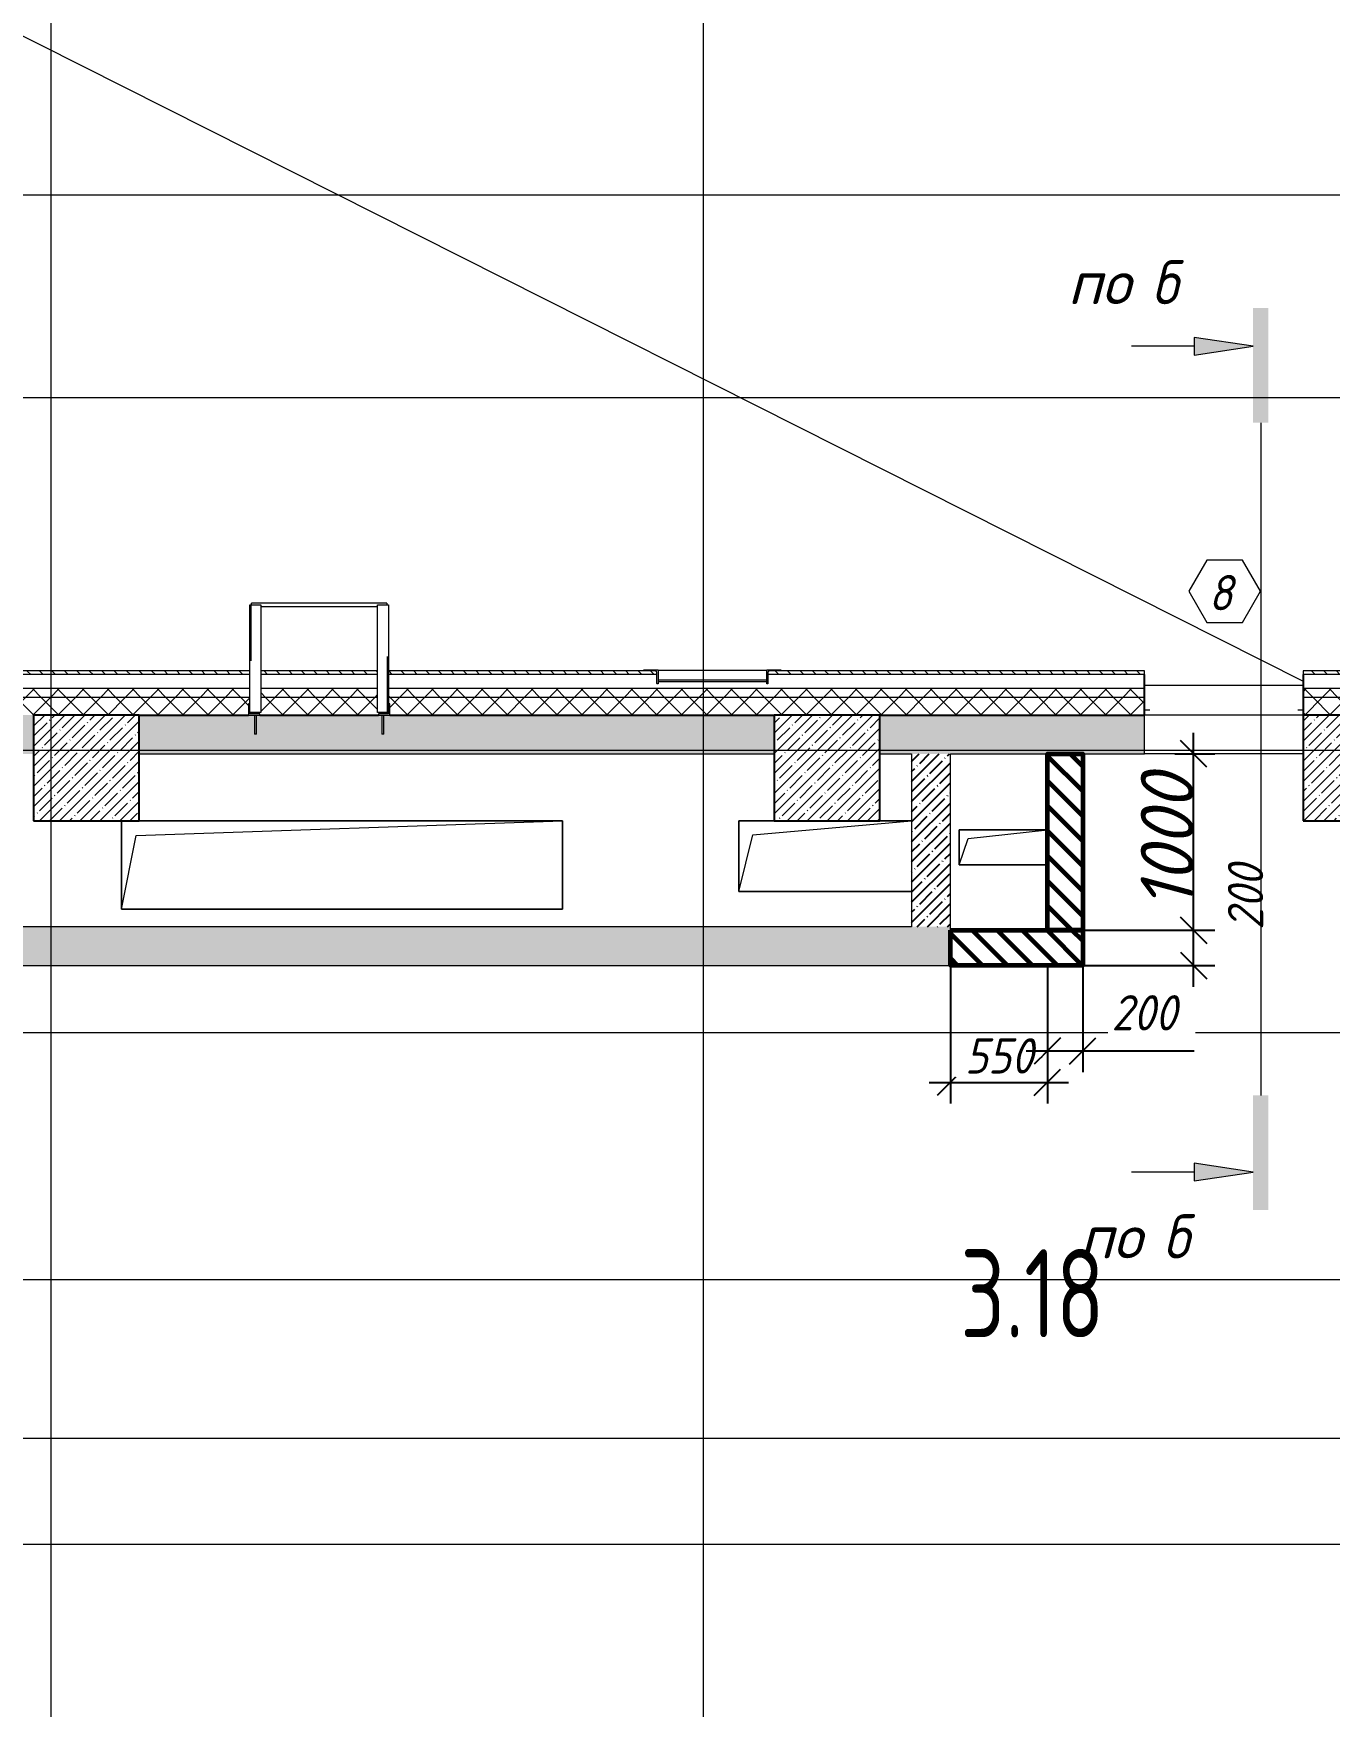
# Model space of a CAD drawing. Header units: millimetres. Extents: x 12986 to 523328, y -9759 to 30092.
# Drawn here: x 421241 to 428591, y 5710 to 15195 of the extents above; entities that cross this region are included whole.
import ezdxf

# ---------------------------------------------------------------- set-up
doc = ezdxf.new("R2010")
doc.units = ezdxf.units.MM
doc.linetypes.add('Штрих', pattern=[635, 317.5, -317.5])
for name, color, linetype, lineweight in [('5) Блок ячеистый', 160, 'Continuous', 60), ('A-ANNO-DIMS', 7, 'Continuous', 9), ('A-ANNO-NOTE', 7, 'Continuous', 9), ('A-ANNO-NOTE-1', 7, 'Continuous', 9), ('A-AREA-IDEN', 7, 'Continuous', 9), ('A-DETL', 7, 'Continuous', 9), ('A-DETL-GENF', 7, 'Continuous', 9), ('A-FLOR', 7, 'Continuous', 9), ('A-GENM', 7, 'Continuous', 9), ('A-GENM-HDLN', 7, 'Штрих', 5), ('A-GLAZ-IDEN', 7, 'Continuous', 9), ('A-ROOF', 7, 'Continuous', 9), ('A-WALL', 7, 'Continuous', 5), ('A-WALL-1', 7, 'Continuous', 25), ('A-WALL-FNSH-1', 7, 'Continuous', 9), ('A-WALL-FNSH-2', 7, 'Continuous', 5), ('I-WALL', 7, 'Continuous', 5), ('S-COLS', 7, 'Continuous', 9), ('S-COLS-1', 7, 'Continuous', 5), ('S-COLS-2', 7, 'Continuous', 25), ('Оси-1', 7, 'Continuous', 20)]:
    doc.layers.add(name, color=color, linetype=linetype, lineweight=lineweight)
for name, color, linetype, lineweight, true_color in [('A-DETL-GENF-2', 7, 'Continuous', 5, 0xce0000), ('A-WALL-11', 7, 'Continuous', 13, 0x800000), ('A-WALL-3', 7, 'Continuous', 5, 0x000000), ('A-WALL-PATT-2', 7, 'Continuous', 5, 0xce0000)]:
    doc.layers.add(name, color=color, linetype=linetype, lineweight=lineweight, true_color=true_color)
doc.styles.add('ISOCPEUR_I', font='isocpeui.ttf', dxfattribs={"height": 250})
doc.styles.add('ISOCPEUR_I_2', font='isocpeui.ttf', dxfattribs={"height": 300})
doc.styles.add('ISOCPEUR_I_3', font='isocpeui.ttf', dxfattribs={"width": 0.9, "height": 200})
doc.styles.add('СПДС', font='ГОСТ тип А.ttf', dxfattribs={"width": 0.9})
doc.dimstyles.new('ISO-2_0_0_9К_СРЕДНИЙ_1', dxfattribs={"dimscale": 304.8, "dimtxt": 199.196235, "dimasz": 0.492126, "dimexe": 0.393701, "dimexo": 0, "dimgap": 0, "dimtad": 1, "dimdec": 0, "dimzin": 0, "dimdsep": 46, "dimtxsty": 'ISOCPEUR_I_3', "dimblk1": 'OBLIQUE', "dimblk2": 'OBLIQUE', "dimsah": 1, "dimcen": 0.09, "dimdle": 0.393701, "dimazin": 0, "dimtfac": 1, "dimtdec": 4, "dimtix": 1, "dimtmove": 2, "dimatfit": 3, "dimfxl": 1, "dimtvp": 1, "dimtolj": 1, "dimtzin": 0, "dimarcsym": 2})
doc.dimstyles.new('ISO-2_0_0_9К_СРЕДНИЙ_2', dxfattribs={"dimscale": 304.8, "dimtxt": 199.196235, "dimasz": 0.492126, "dimexe": 0.393701, "dimexo": 0, "dimgap": 0, "dimtad": 1, "dimdec": 0, "dimzin": 0, "dimdsep": 46, "dimtxsty": 'ISOCPEUR_I_2', "dimblk1": 'OBLIQUE', "dimblk2": 'OBLIQUE', "dimsah": 1, "dimcen": 0.09, "dimdle": 0.393701, "dimazin": 0, "dimtfac": 1, "dimtdec": 4, "dimtix": 1, "dimtmove": 0, "dimatfit": 3, "dimfxl": 1, "dimtvp": 1, "dimtolj": 1, "dimtzin": 0, "dimarcsym": 2})
doc.dimstyles.new('ISO-2_0_0_9К_СРЕДНИЙ_ФОН', dxfattribs={"dimscale": 304.8, "dimtxt": 199.196235, "dimasz": 0.492126, "dimexe": 0.393701, "dimexo": 0, "dimgap": 0.164042, "dimtad": 1, "dimdec": 0, "dimdsep": 46, "dimtxsty": 'ISOCPEUR_I_3', "dimblk1": 'OBLIQUE', "dimblk2": 'OBLIQUE', "dimsah": 1, "dimcen": 0.09, "dimdle": 0.393701, "dimazin": 0, "dimtfac": 1, "dimtdec": 4, "dimtix": 1, "dimtmove": 1, "dimatfit": 3, "dimfxl": 1, "dimtvp": 1, "dimtfill": 1, "dimtolj": 1, "dimtzin": 0, "dimarcsym": 2})
doc.dimstyles.new('ISO-2_0_0_9К_СРЕДНИЙ_ФОН_1', dxfattribs={"dimscale": 304.8, "dimtxt": 199.196235, "dimasz": 0.492126, "dimexe": 0.393701, "dimexo": 0, "dimgap": 0.164042, "dimtad": 1, "dimdec": 0, "dimdsep": 46, "dimtxsty": 'ISOCPEUR_I_3', "dimblk1": 'OBLIQUE', "dimblk2": 'OBLIQUE', "dimsah": 1, "dimcen": 0.09, "dimdle": 0.393701, "dimazin": 0, "dimtfac": 1, "dimtdec": 4, "dimtix": 1, "dimtmove": 0, "dimatfit": 3, "dimfxl": 1, "dimtvp": 1, "dimtfill": 1, "dimtolj": 1, "dimtzin": 0, "dimarcsym": 2})
pattern_1 = [(45, (395430.81, -3869.25), (-70.71068, 70.71068), []), (135, (395430.81, -3869.25), (-70.71068, -70.71068), [])]
pattern_2 = [(45, (395430.81, -3869.25), (-57.02463, 57.02463), []), (45, (395487.83, -3869.25), (-57.02463, 57.02463), [100.806, -20.161, 3.353, -16.808])]
pattern_3 = [(135, (395430.81, -3869.25), (-70.71068, -70.71068), [])]

# ---------------------------------------------------------------- blocks, each defined once
blk = doc.blocks.new('ОМ_Арматурный стержень_Форма 1 - ОМ_Арматурный стержень_Форма 1-30770157-АР1_1_Кладочный план 3 этажа')
at = {"layer": 'A-GENM'}
for p, q in [((27814.2, 15834), (27046.2, 15834)), ((27046.2, 15825), (27046.2, 15834)), ((27099.2, 15816), (27761.2, 15816)), ((27814.2, 15834), (27814.2, 15825))]:
    blk.add_line(p, q, dxfattribs=at)
blk = doc.blocks.new('Уголок вложенный - Уголок вложенный-26108888-АР1_1_Кладочный план 3 этажа')
at = {"layer": 'A-GENM'}
for p, q in [((29272, 15457), (29352, 15457)), ((29272, 15453), (29272, 15457)), ((29336, 15450), (29275, 15450)), ((29345, 15380), (29345, 15441)), ((29352, 15377), (29348, 15377)), ((29352, 15457), (29352, 15377))]:
    blk.add_line(p, q, dxfattribs=at)
at = {"layer": 'A-GENM', "flags": 128}
for points in [[(29275, 15450), (29274.3, 15450.1), (29273.7, 15450.3), (29273.1, 15450.7), (29272.7, 15451.1), (29272.3, 15451.7), (29272.1, 15452.3), (29272, 15453)], [(29345, 15441), (29344.8, 15443), (29344.1, 15444.9), (29343, 15446.6), (29341.6, 15448), (29339.9, 15449.1), (29338, 15449.8), (29336, 15450)], [(29348, 15377), (29347.3, 15377.1), (29346.7, 15377.3), (29346.1, 15377.7), (29345.7, 15378.1), (29345.3, 15378.7), (29345.1, 15379.3), (29345, 15380)]]:
    blk.add_lwpolyline(points, dxfattribs=at)
blk = doc.blocks.new('Уголок вложенный - Уголок вложенный-V19-АР1_1_Кладочный план 3 этажа')
at = {"layer": 'A-GENM'}
for p, q in [((29968, 15457), (30048, 15457)), ((29968, 15377), (29968, 15457)), ((29972, 15377), (29968, 15377)), ((29975, 15441), (29975, 15380)), ((30045, 15450), (29984, 15450)), ((30048, 15457), (30048, 15453))]:
    blk.add_line(p, q, dxfattribs=at)
at = {"layer": 'A-GENM', "flags": 128}
for points in [[(29975, 15380), (29974.9, 15379.3), (29974.7, 15378.7), (29974.3, 15378.1), (29973.9, 15377.7), (29973.3, 15377.3), (29972.7, 15377.1), (29972, 15377)], [(29984, 15450), (29982, 15449.8), (29980.1, 15449.1), (29978.4, 15448), (29977, 15446.6), (29975.9, 15444.9), (29975.2, 15443), (29975, 15441)], [(30048, 15453), (30047.9, 15452.3), (30047.7, 15451.7), (30047.3, 15451.1), (30046.9, 15450.7), (30046.3, 15450.3), (30045.7, 15450.1), (30045, 15450)]]:
    blk.add_lwpolyline(points, dxfattribs=at)
blk = doc.blocks.new('Полоса с поворотом - Полоса с поворотом-26108887-АР1_1_Кладочный план 3 этажа')
at = {"layer": 'A-GENM'}
for p, q in [((29352, 15455), (29968, 15455)), ((29968, 15398.4), (29352, 15398.4)), ((29352, 15389.9), (29968, 15389.9))]:
    blk.add_line(p, q, dxfattribs=at)
blk = doc.blocks.new('AR_Отверстие прямоугольное _в плите_ - AR_Отверстие прямоугольное _в плите_-24534883-АР1_1_Кладочный план 3 этажа')
at = {"layer": 'A-GENM'}
for p, q in [((-1250, 250), (-1250, -250)), ((-1166.7, 166.7), (1250, 250)), ((1250, 250), (-1150, 250)), ((1250, -250), (1250, 250)), ((-1250, -250), (-1166.7, 166.7)), ((-1250, -250), (1250, -250))]:
    blk.add_line(p, q, dxfattribs=at)
blk = doc.blocks.new('AR_Отверстие прямоугольное _в плите_ - AR_Отверстие прямоугольное _в плите_-24535020-АР1_1_Кладочный план 3 этажа')
at = {"layer": 'A-GENM'}
for p, q in [((-290, 200), (-490, 200)), ((-490, 200), (-490, -200)), ((-410, 120), (490, 200)), ((490, 200), (310, 200)), ((-490, -200), (-410, 120)), ((-490, -200), (490, -200))]:
    blk.add_line(p, q, dxfattribs=at)
blk = doc.blocks.new('AR_Отверстие прямоугольное _в плите_ - AR_Отверстие прямоугольное _в плите_-24535208-АР1_1_Кладочный план 3 этажа')
at = {"layer": 'A-GENM'}
for p, q in [((250, 100), (-250, 100)), ((-250, 100), (-250, -100)), ((-200, 50), (250, 100)), ((-250, -100), (-200, 50)), ((-250, -100), (250, -100))]:
    blk.add_line(p, q, dxfattribs=at)
blk = doc.blocks.new('ОМ_Уголок_ГОСТ 8509-93 - ОМ_Уголок_ГОСТ 8509-93-30770156-АР1_1_Кладочный план 3 этажа')
at = {"layer": 'A-GENM'}
for p, q in [((27036.2, 15263), (27030.2, 15263)), ((27030.2, 15263), (27030.2, 15200)), ((27030.2, 15200), (27093.2, 15200)), ((27036.2, 15206), (27036.2, 15263)), ((27093.2, 15206), (27036.2, 15206)), ((27093.2, 15200), (27093.2, 15206))]:
    blk.add_line(p, q, dxfattribs=at)
blk = doc.blocks.new('Анкер клиновой - Анкер клиновой МКТ V-A 10-10-15_115-14811140-АР1_1_Кладочный план 3 этажа')
at = {"layer": 'A-GENM'}
for p, q in [((27061.2, 15210), (27061.2, 15206)), ((27063.5, 15210), (27061.2, 15210)), ((27061.2, 15210), (27077.2, 15210)), ((27064.2, 15215), (27064.2, 15210)), ((27064.2, 15200), (27064.2, 15091)), ((27074.2, 15210), (27074.2, 15215)), ((27074.2, 15091), (27074.2, 15200)), ((27077.2, 15210), (27074.9, 15210)), ((27077.2, 15206), (27077.2, 15210)), ((27074.2, 15091), (27064.2, 15091))]:
    blk.add_line(p, q, dxfattribs=at)
blk = doc.blocks.new('ОМ_Уголок_ГОСТ 8509-93 - ОМ_Уголок_ГОСТ 8509-93-V43-АР1_1_Кладочный план 3 этажа')
at = {"layer": 'A-GENM'}
for p, q in [((27824.2, 15206), (27767.2, 15206)), ((27767.2, 15206), (27767.2, 15200)), ((27767.2, 15200), (27830.2, 15200)), ((27830.2, 15263), (27824.2, 15263)), ((27824.2, 15263), (27824.2, 15206)), ((27830.2, 15200), (27830.2, 15263))]:
    blk.add_line(p, q, dxfattribs=at)
blk = doc.blocks.new('ОМ_Уголок_ГОСТ 8509-93 - ОМ_Уголок_ГОСТ 8509-93-30774130-АР1_1_Кладочный план 3 этажа')
at = {"layer": 'A-GENM'}
for p, q in [((0, 0), (0, -63)), ((562, 0), (0, 0)), ((0, -63), (610, -63)), ((610, -63), (610, 0))]:
    blk.add_line(p, q, dxfattribs=at)
at = {"layer": 'A-GENM-HDLN'}
blk.add_line((0, -6), (610, -6), dxfattribs=at)
blk = doc.blocks.new('ОМ_Уголок_ГОСТ 8509-93 - ОМ_Уголок_ГОСТ 8509-93-V44-АР1_1_Кладочный план 3 этажа')
at = {"layer": 'A-GENM'}
for p, q in [((0, 0), (0, -63)), ((0, -63), (610, -63)), ((610, 0), (48, 0)), ((610, -63), (610, 0))]:
    blk.add_line(p, q, dxfattribs=at)
at = {"layer": 'A-GENM-HDLN'}
blk.add_line((0, -6), (610, -6), dxfattribs=at)
blk = doc.blocks.new('Колонна_Несущая_Прямоугольное сечение - 600х600-V51-АР1_1_Кладочный план 3 этажа')
at = {"layer": 'S-COLS-1'}
h = blk.add_hatch(dxfattribs=at)
h.set_pattern_fill('FP_34', color=256, style=0, pattern_type=2)
h.set_pattern_definition([(45, (-26110, -14900), (-57.02463, 57.02463), []), (45, (-26052.975, -14900), (-57.02463, 57.02463), [100.806, -20.161, 3.353, -16.808])])
h.paths.add_polyline_path([(-300, -300), (300, -300), (300, 300), (-300, 300)], flags=0)
at = {"layer": 'S-COLS-2'}
for p, q in [((300, 300), (-300, 300)), ((-300, 300), (-300, -300)), ((300, -300), (300, 300)), ((-300, -300), (300, -300))]:
    blk.add_line(p, q, dxfattribs=at)
blk = doc.blocks.new('Колонна_Несущая_Прямоугольное сечение - 600х600-V57-АР1_1_Кладочный план 3 этажа')
at = {"layer": 'S-COLS-1'}
h = blk.add_hatch(dxfattribs=at)
h.set_pattern_fill('FP_41', color=256, style=0, pattern_type=2)
h.set_pattern_definition([(45, (-33310, -14900), (-57.02463, 57.02463), []), (45, (-33252.975, -14900), (-57.02463, 57.02463), [100.806, -20.161, 3.353, -16.808])])
h.paths.add_polyline_path([(-300, -300), (300, -300), (300, 300), (-300, 300)], flags=0)
at = {"layer": 'S-COLS-2'}
for p, q in [((300, 300), (-300, 300)), ((-300, 300), (-300, -300)), ((300, -300), (300, 300)), ((-300, -300), (300, -300))]:
    blk.add_line(p, q, dxfattribs=at)
blk = doc.blocks.new('Колонна_Несущая_Прямоугольное сечение - 600х600-V58-АР1_1_Кладочный план 3 этажа')
at = {"layer": 'S-COLS-1'}
h = blk.add_hatch(dxfattribs=at)
h.set_pattern_fill('FP_42', color=256, style=0, pattern_type=2)
h.set_pattern_definition([(45, (-30310, -14900), (-57.02463, 57.02463), []), (45, (-30252.975, -14900), (-57.02463, 57.02463), [100.806, -20.161, 3.353, -16.808])])
h.paths.add_polyline_path([(-300, -300), (300, -300), (300, 300), (-300, 300)], flags=0)
at = {"layer": 'S-COLS-2'}
for p, q in [((300, 300), (-300, 300)), ((-300, 300), (-300, -300)), ((300, -300), (300, 300)), ((-300, -300), (300, -300))]:
    blk.add_line(p, q, dxfattribs=at)
blk = doc.blocks.new('DET_L_Имитация разреза_ISO2-5 - Влево-31522451-АР1_1_Кладочный план 3 этажа')
at = {"layer": 'A-DETL-GENF-2'}
blk.add_line((143.1, 0), (3956.9, 0), dxfattribs=at)
blk = doc.blocks.new('_Oblique')
at = {"color": 0, "linetype": 'ByBlock', "lineweight": -2}
blk.add_line((-0.5, -0.5), (0.5, 0.5), dxfattribs=at)
blk = doc.blocks.new('*D3831')
at = {"layer": 'A-ANNO-DIMS', "color": 0, "lineweight": -2, "transparency": 16777216}
for p, q in [((426440.8, 9910.7), (426440.8, 9128.3)), ((426990.8, 9907.7), (426990.8, 9128.3)), ((426320.8, 9248.3), (427110.8, 9248.3))]:
    blk.add_line(p, q, dxfattribs=at)
at = {"layer": 'Defpoints', "color": 0, "transparency": 16777216}
for p in [(426440.8, 9910.7), (426990.8, 9907.7)]:
    blk.add_point(p, dxfattribs=at)
at = {"layer": 'A-ANNO-DIMS', "color": 0, "lineweight": -2, "transparency": 16777216, "xscale": 150, "yscale": 150, "zscale": 150, "rotation": 180}
blk.add_blockref('_Oblique', (426440.8, 9248.3), dxfattribs=at)
at = {"layer": 'A-ANNO-DIMS', "color": 0, "lineweight": -2, "transparency": 16777216, "xscale": 150, "yscale": 150, "zscale": 150}
blk.add_blockref('_Oblique', (426990.8, 9248.3), dxfattribs=at)
at = {"layer": 'A-ANNO-DIMS', "color": 0, "transparency": 16777216, "insert": (426715.8, 9398.3), "char_height": 200, "width": 455.087, "attachment_point": 5, "style": 'ISOCPEUR_I_3', "bg_fill": 3, "box_fill_scale": 1.1, "bg_fill_color": 256, "bg_fill_true_color": 13158600, "bg_fill_transparency": 0}
blk.add_mtext('\\A1;550', dxfattribs=at)
at = {"layer": 'Defpoints', "color": 0, "transparency": 16777216}
blk.add_point((426990.8, 9248.3), dxfattribs=at)
blk = doc.blocks.new('*D3832')
at = {"layer": 'A-ANNO-DIMS', "color": 0, "lineweight": -2, "transparency": 16777216}
for p, q in [((426990.8, 9907.7), (426990.8, 9306.2)), ((427190.8, 9910.7), (427190.8, 9306.2)), ((426870.8, 9426.2), (427190.8, 9426.2)), ((427190.8, 9426.2), (427823.2, 9426.2))]:
    blk.add_line(p, q, dxfattribs=at)
at = {"layer": 'Defpoints', "color": 0, "transparency": 16777216}
for p in [(426990.8, 9907.7), (427190.8, 9910.7), (427190.8, 9426.2)]:
    blk.add_point(p, dxfattribs=at)
at = {"layer": 'A-ANNO-DIMS', "color": 0, "lineweight": -2, "transparency": 16777216, "xscale": 150, "yscale": 150, "zscale": 150, "rotation": 180}
blk.add_blockref('_Oblique', (426990.8, 9426.2), dxfattribs=at)
at = {"layer": 'A-ANNO-DIMS', "color": 0, "lineweight": -2, "transparency": 16777216, "xscale": 150, "yscale": 150, "zscale": 150}
blk.add_blockref('_Oblique', (427190.8, 9426.2), dxfattribs=at)
at = {"layer": 'A-ANNO-DIMS', "color": 0, "transparency": 16777216, "insert": (427354.4, 9742.9), "char_height": 200, "width": 455.087, "attachment_point": 1, "line_spacing_factor": 1.149209, "style": 'ISOCPEUR_I_3', "bg_fill": 3, "box_fill_scale": 1.1, "bg_fill_color": 256, "bg_fill_true_color": 13158600, "bg_fill_transparency": 0}
blk.add_mtext('\\A1;200', dxfattribs=at)
blk = doc.blocks.new('*D3833')
at = {"layer": 'A-ANNO-DIMS', "color": 0, "lineweight": -2, "transparency": 16777216}
for p, q in [((427819.7, 9790.7), (427819.7, 10230.7)), ((427193.9, 10110.7), (427939.7, 10110.7)), ((427190.8, 9910.7), (427939.7, 9910.7))]:
    blk.add_line(p, q, dxfattribs=at)
at = {"layer": 'Defpoints', "color": 0, "transparency": 16777216}
for p in [(427193.9, 10110.7), (427819.7, 10110.7), (427190.8, 9910.7)]:
    blk.add_point(p, dxfattribs=at)
at = {"layer": 'A-ANNO-DIMS', "color": 0, "lineweight": -2, "transparency": 16777216, "xscale": 150, "yscale": 150, "zscale": 150}
for p, rotation in [((427819.7, 10110.7), 90), ((427819.7, 9910.7), 270)]:
    blk.add_blockref('_Oblique', p, dxfattribs=dict(at, rotation=rotation))
at = {"layer": 'A-ANNO-DIMS', "color": 0, "transparency": 16777216, "insert": (428014.4, 10113), "char_height": 200, "width": 455.087, "attachment_point": 1, "rotation": 90, "line_spacing_factor": 1.149209, "style": 'ISOCPEUR_I_3'}
blk.add_mtext('\\A1;200', dxfattribs=at)
blk = doc.blocks.new('*D3834')
at = {"layer": 'A-ANNO-DIMS', "color": 0, "lineweight": -2, "transparency": 16777216}
for p, q in [((427819.7, 9990.7), (427819.7, 11230.7)), ((427713.6, 11110.7), (427939.7, 11110.7)), ((427193.9, 10110.7), (427939.7, 10110.7))]:
    blk.add_line(p, q, dxfattribs=at)
at = {"layer": 'Defpoints', "color": 0, "transparency": 16777216}
for p in [(427713.6, 11110.7), (427819.7, 11110.7), (427193.9, 10110.7)]:
    blk.add_point(p, dxfattribs=at)
at = {"layer": 'A-ANNO-DIMS', "color": 0, "lineweight": -2, "transparency": 16777216, "xscale": 150, "yscale": 150, "zscale": 150}
for p, rotation in [((427819.7, 11110.7), 90), ((427819.7, 10110.7), 270)]:
    blk.add_blockref('_Oblique', p, dxfattribs=dict(at, rotation=rotation))
at = {"layer": 'A-ANNO-DIMS', "color": 0, "transparency": 16777216, "insert": (427669.7, 10610.7), "char_height": 300, "width": 560.814, "attachment_point": 5, "rotation": 90, "style": 'ISOCPEUR_I_2'}
blk.add_mtext('\\A1;1000', dxfattribs=at)
blk = doc.blocks.new('AAR_СКБ_Марка_Окна_Перемычка и проем - Марка проема-25443838-АР1_1_Кладочный план 3 этажа')
at = {"layer": 'A-GLAZ-IDEN'}
for p, q in [((-0.968, -0.984), (-1.986, -2.747)), ((1.067, -0.984), (-0.968, -0.984)), ((2.085, -2.747), (1.067, -0.984)), ((-1.986, -2.747), (-0.968, -4.509)), ((1.067, -4.509), (2.085, -2.747)), ((-0.968, -4.509), (1.067, -4.509))]:
    blk.add_line(p, q, dxfattribs=at)

msp = doc.modelspace()

# ---------------------------------------------------------------- hatches: boundary and pattern name
h = msp.add_hatch()
h.set_pattern_fill('FP_4', color=256, style=0, pattern_type=2)
h.set_pattern_definition(pattern_2)
h.paths.add_polyline_path([(426440.80861, 10130.7464), (426440.80861, 11110.74641), (426220.80861, 11110.74641), (426220.80861, 10130.7464)], flags=0)
h = msp.add_hatch()
h.set_pattern_fill('FP_4', color=256, style=0, pattern_type=2)
h.set_pattern_definition(pattern_2)
h.paths.add_polyline_path([(426440.80861, 9910.7464), (426440.80861, 10130.7464), (415640.80852, 10130.7464), (415640.80852, 9910.7464), (424154.2315, 9910.7464)], flags=0)
at = {"layer": '5) Блок ячеистый'}
h = msp.add_hatch(dxfattribs=at)
h.set_pattern_fill('FP_1', color=256, style=0, pattern_type=2)
h.set_pattern_definition(pattern_3)
h.paths.add_polyline_path([(427190.80861, 10110.7464), (427190.80861, 11110.74641), (426990.80861, 11110.74641), (426990.80861, 10110.7464)], flags=0)
h = msp.add_hatch(dxfattribs=at)
h.set_pattern_fill('FP_1', color=256, style=0, pattern_type=2)
h.set_pattern_definition(pattern_3)
h.paths.add_polyline_path([(427190.80861, 9910.7464), (427190.80861, 10110.7464), (426440.80861, 10110.7464), (426440.80861, 9910.7464), (426861.93182, 9910.7464)], flags=0)
at = {"layer": 'A-ANNO-NOTE'}
for points in [[(428244.17684, 12987.65283), (428244.17684, 13637.65283), (428157.44025, 13637.65283), (428157.44025, 12987.65283)], [(427823.79884, 13371.80475), (428157.44025, 13421.80475), (427823.79884, 13471.80475)], [(428244.17684, 8523.84013), (428244.17684, 9173.84013), (428157.44025, 9173.84013), (428157.44025, 8523.84013)], [(427823.79884, 8689.68821), (428157.44025, 8739.68821), (427823.79884, 8789.68821)]]:
    msp.add_hatch(color=256, dxfattribs=at).paths.add_polyline_path(points, flags=0)
at = {"layer": 'A-WALL-PATT-2'}
h = msp.add_hatch(dxfattribs=at)
h.set_pattern_fill('FP_3', color=256, style=0, pattern_type=2)
h.set_pattern_definition([(135, (395430.81, -3869.254), (-35.35534, -35.35534), [])])
h.paths.add_polyline_path([(408310.80854, 11336.74641), (408310.80854, 11560.7464), (410033.80852, 11560.7464), (410032.91724, 11575.65135), (410030.41992, 11578.78288), (410026.8112, 11580.52075), (410024.80852, 11580.7464), (408290.80854, 11580.7464), (408291.33028, 11336.74641), (408292.00855, 11336.74641)], flags=0)
h.paths.add_polyline_path([(404590.80854, 11336.74641), (404610.80854, 11336.74641), (404610.80854, 11560.7464), (405170.80854, 11560.7464), (405170.80854, 11336.74641), (405190.80854, 11336.74641), (405190.80854, 11580.7464), (404590.80854, 11580.7464), (404590.80854, 11362.45803)], flags=0)
h.paths.add_polyline_path([(403689.60854, 11336.74641), (403690.80854, 11336.74641), (403690.80854, 11580.7464), (403090.80866, 11580.7464), (403090.80866, 11560.7464), (403670.80854, 11560.7464), (403670.80854, 11336.74641)], flags=0)
h.paths.add_polyline_path([(426861.93182, 11560.7464), (427540.80853, 11560.7464), (427540.80853, 11580.7464), (425410.90354, 11579.85512), (425407.77201, 11577.3578), (425406.03415, 11573.74908), (425405.8085, 11571.7464), (425406.03415, 11560.7464), (425508.08166, 11560.7464)], flags=0)
h.paths.add_polyline_path([(437360.8085, 11560.7464), (437360.8085, 11580.7464), (431740.80855, 11580.7464), (431740.80855, 11560.7464), (436338.88293, 11560.7464)], flags=0)
h.paths.add_polyline_path([(430840.80855, 11560.7464), (430840.80855, 11580.7464), (428440.80853, 11580.7464), (428440.80853, 11560.7464), (429569.63214, 11560.7464)], flags=0)
h.paths.add_polyline_path([(424775.58285, 11560.7464), (424775.8085, 11560.7464), (424774.91722, 11575.65135), (424772.41991, 11578.78288), (424768.81119, 11580.52075), (424766.8085, 11580.7464), (423255.00866, 11580.7464), (423255.00866, 11560.7464), (424154.2315, 11560.7464)], flags=0)
h.paths.add_polyline_path([(423192.00866, 11560.7464), (423192.00866, 11580.7464), (422530.00866, 11580.7464), (422530.00866, 11560.7464)], flags=0)
h.paths.add_polyline_path([(422467.00866, 11560.7464), (422467.00866, 11580.7464), (420910.71354, 11579.85512), (420907.58201, 11577.3578), (420905.84415, 11573.74908), (420905.6185, 11571.7464), (420905.84415, 11560.7464), (421446.53119, 11560.7464)], flags=0)
h.paths.add_polyline_path([(419975.39285, 11560.7464), (419975.6185, 11560.7464), (419974.72722, 11575.65135), (419972.22991, 11578.78288), (419968.62119, 11580.52075), (419966.6185, 11580.7464), (415388.90354, 11579.85512), (415385.77201, 11577.3578), (415384.03415, 11573.74908), (415383.8085, 11568.22109), (415383.8085, 11560.7464), (416031.13055, 11560.7464)], flags=0)
h.paths.add_polyline_path([(414753.8085, 11560.7464), (414752.91722, 11575.65135), (414750.41991, 11578.78288), (414746.81119, 11580.52075), (414744.8085, 11580.7464), (410218.90356, 11579.85512), (410215.77203, 11577.3578), (410214.03416, 11573.74908), (410213.80852, 11562.75747), (410213.80852, 11560.7464), (413323.43024, 11560.7464)], flags=0)
h.paths.add_polyline_path([(402190.80866, 11560.7464), (402190.80866, 11580.7464), (395320.80853, 11580.7464), (395320.80855, 11560.7464), (399784.92865, 11560.7464)], flags=0)
h = msp.add_hatch(dxfattribs=at)
h.set_pattern_fill('FP_2', color=256, style=0, pattern_type=2)
h.set_pattern_definition(pattern_1)
h.paths.add_polyline_path([(437490.8085, 11430.7464), (437490.8085, 11480.7464), (431740.80855, 11480.7464), (431740.80855, 11430.7464), (436338.88293, 11430.7464)], flags=0)
h.paths.add_polyline_path([(428440.80853, 11430.7464), (430840.80855, 11430.7464), (430840.80855, 11480.7464), (428440.80853, 11480.7464)], flags=0)
h.paths.add_polyline_path([(427236.00853, 11430.7464), (427540.80853, 11430.7464), (427540.80853, 11480.7464), (423255.00866, 11480.7464), (423255.00866, 11430.7464), (426861.93182, 11430.7464)], flags=0)
h.paths.add_polyline_path([(423192.00866, 11430.7464), (423192.00866, 11480.7464), (422530.00866, 11480.7464), (422530.00866, 11430.7464)], flags=0)
h.paths.add_polyline_path([(422467.00866, 11430.7464), (422467.00866, 11480.7464), (408310.80854, 11480.7464), (408310.80854, 11430.7464), (421446.53119, 11430.7464)], flags=0)
h.paths.add_polyline_path([(405170.80854, 11430.7464), (405170.80854, 11480.7464), (404610.80854, 11480.7464), (404610.80854, 11430.7464)], flags=0)
h.paths.add_polyline_path([(403390.8086, 11430.7464), (403670.80854, 11430.7464), (403670.80854, 11480.7464), (403090.80866, 11480.7464), (403090.80866, 11430.7464)], flags=0)
h.paths.add_polyline_path([(395384.91563, 11430.7464), (402190.80866, 11430.7464), (402190.80866, 11480.7464), (395320.80853, 11480.7464), (395320.80855, 11430.7464)], flags=0)
h = msp.add_hatch(dxfattribs=at)
h.set_pattern_fill('FP_2', color=256, style=0, pattern_type=2)
h.set_pattern_definition(pattern_1)
h.paths.add_polyline_path([(434985.03277, 11330.7464), (437590.8085, 11330.7464), (437590.8085, 11430.7464), (431740.80855, 11430.7464), (431741.33029, 11336.74641), (431809.80855, 11336.74641), (431809.80855, 11330.74641), (432277.33246, 11330.7464)], flags=0)
h.paths.add_polyline_path([(430771.80855, 11330.7464), (430771.80855, 11336.74641), (430840.80855, 11336.74641), (430840.80855, 11430.7464), (428440.80853, 11430.7464), (428440.80853, 11330.74649), (429569.63214, 11330.74641)], flags=0)
h.paths.add_polyline_path([(426861.93182, 11330.7464), (427540.80853, 11330.7464), (427540.80853, 11430.7464), (423255.00866, 11430.7464), (423255.00866, 11393.7464), (423261.00866, 11393.7464), (423261.00866, 11330.7464), (426040.80852, 11330.74641)], flags=0)
h.paths.add_polyline_path([(422524.00866, 11330.7464), (423198.00866, 11330.7464), (423198.00866, 11336.7464), (423216.3518, 11336.7464), (423216.3518, 11345.7464), (423192.00866, 11345.7464), (423192.00866, 11430.7464), (422530.00866, 11430.7464), (422530.00866, 11345.7464), (422505.00866, 11345.7464), (422505.66551, 11336.7464), (422524.00866, 11336.7464)], flags=0)
h.paths.add_polyline_path([(422461.00866, 11330.7464), (422461.00866, 11393.7464), (422467.00866, 11393.7464), (422467.00866, 11430.7464), (408310.80854, 11430.7464), (408310.80854, 11336.74641), (408359.80854, 11336.74641), (408359.80854, 11330.7464), (422123.45627, 11330.7464)], flags=0)
h.paths.add_polyline_path([(403621.80854, 11330.7464), (403621.80854, 11336.74641), (403670.80854, 11336.74641), (403670.80854, 11430.7464), (403090.80866, 11430.7464), (403090.80866, 11336.74641), (403159.80866, 11336.74641), (403159.80866, 11330.74641), (403390.80863, 11330.74641)], flags=0)
h.paths.add_polyline_path([(405121.80854, 11330.7464), (405121.80854, 11336.74641), (405170.80854, 11336.74641), (405170.80854, 11430.7464), (404610.80854, 11430.7464), (404610.80854, 11336.74641), (404659.80854, 11336.74641), (404659.80854, 11330.74641)], flags=0)
h.paths.add_polyline_path([(401590.80866, 11330.7464), (402190.8079, 11330.74641), (402190.80866, 11430.7464), (395320.80853, 11430.7464), (395320.80853, 11330.7464), (400090.80854, 11330.74641)], flags=0)
h.paths.add_polyline_path([(423227.66551, 11336.7464), (423255.00866, 11336.7464), (423255.00866, 11345.7464), (423227.00866, 11345.7464), (423227.66551, 11340.7464)], flags=0)
h.paths.add_polyline_path([(422467.00866, 11336.7464), (422494.3518, 11336.7464), (422494.3518, 11345.7464), (422467.00866, 11345.7464), (422467.00866, 11340.7464)], flags=0)
h = msp.add_hatch(dxfattribs=at)
h.set_pattern_fill('FP_4', color=256, style=0, pattern_type=2)
h.set_pattern_definition(pattern_2)
h.paths.add_polyline_path([(422501.30275, 11110.74641), (425440.80852, 11110.74641), (425440.80852, 11330.74641), (423227.00866, 11330.74641), (423226.33878, 11221.7464), (423217.00866, 11221.7464), (423217.00866, 11330.7464), (422505.00866, 11330.74641), (422504.33878, 11221.7464), (422495.00866, 11221.7464), (422495.00866, 11330.7464), (421840.80851, 11330.74641), (421840.80851, 11110.74641), (422500.00866, 11110.74641)], flags=0)
h.paths.add_polyline_path([(427540.80854, 11110.74641), (427540.80854, 11330.74641), (426040.80852, 11330.74641), (426040.80852, 11110.74641), (426861.93182, 11110.74641)], flags=0)
h.paths.add_polyline_path([(409740.80852, 11110.74641), (413541.06512, 11110.74641), (413541.06512, 11330.74641), (409740.80852, 11330.74641)], flags=0)
h.paths.add_polyline_path([(417340.80853, 11110.74641), (417340.80853, 11330.74641), (414141.06512, 11330.74641), (414141.06512, 11110.74641), (416031.13055, 11110.74641)], flags=0)
h.paths.add_polyline_path([(417940.80853, 11110.74641), (421240.80851, 11110.74641), (421240.80851, 11330.74641), (417940.80853, 11330.74641), (417940.80853, 11153.26741)], flags=0)

# ---------------------------------------------------------------- linework, layer by layer
at = {"layer": '5) Блок ячеистый'}
for points in [[(427190.80861, 10110.7464), (426990.80861, 10110.7464), (426990.80861, 11110.74641), (427190.80861, 11110.74641)], [(426440.80861, 10110.7464), (427190.80861, 10110.7464), (427190.80861, 9910.7464), (426440.80861, 9910.7464)]]:
    msp.add_lwpolyline(points, close=True, dxfattribs=at)
at = {"layer": 'A-ANNO-NOTE-1'}
for p, q in [((428157.44025, 13421.80475), (427823.79884, 13471.80475)), ((427823.79884, 13471.80475), (427823.79884, 13371.80475)), ((427823.79884, 13421.80475), (427467.54884, 13421.80475)), ((427823.79884, 13371.80475), (428157.44025, 13421.80475)), ((427823.79884, 8739.68821), (427467.54884, 8739.68821)), ((427823.79884, 8789.68821), (427823.79884, 8689.68821)), ((428157.44025, 8739.68821), (427823.79884, 8789.68821)), ((427823.79884, 8689.68821), (428157.44025, 8739.68821))]:
    msp.add_line(p, q, dxfattribs=at)
at = {"layer": 'A-DETL'}
for p, q in [((422467.00866, 11480.7464), (408310.80854, 11480.7464)), ((423192.00866, 11480.7464), (422530.00866, 11480.7464)), ((427540.80853, 11480.7464), (423255.00866, 11480.7464)), ((430840.80855, 11480.7464), (428440.80853, 11480.7464))]:
    msp.add_line(p, q, dxfattribs=at)
at = {"layer": 'A-FLOR'}
for p, q in [((421740.80861, 10230.74646), (421740.80861, 10730.74641)), ((421840.80851, 10730.74646), (424240.80861, 10730.74646)), ((424240.80861, 10730.74646), (424240.80861, 10230.74646)), ((425240.80861, 10730.74641), (425440.80852, 10730.74641)), ((425240.80861, 10330.74641), (425240.80861, 10730.74641)), ((426040.80852, 10730.74641), (426220.80861, 10730.74641)), ((426490.80861, 10680.7464), (426990.80861, 10680.7464)), ((426490.80861, 10480.7464), (426490.80861, 10680.7464)), ((426990.80861, 10480.7464), (426490.80861, 10480.7464)), ((426220.80861, 10330.74641), (425240.80861, 10330.74641)), ((424240.80861, 10230.74646), (421740.80861, 10230.74646))]:
    msp.add_line(p, q, dxfattribs=at)
at = {"layer": 'A-ROOF'}
msp.add_line((410420.80852, 20600.74629), (428440.80853, 11522.19206), dxfattribs=at)
at = {"layer": 'A-WALL'}
for p, q in [((422467.00866, 11560.7464), (420905.6185, 11560.7464)), ((423192.00866, 11560.7464), (422530.00866, 11560.7464)), ((424775.8085, 11560.7464), (423255.00866, 11560.7464)), ((427540.80853, 11560.7464), (425405.8085, 11560.7464)), ((430840.80855, 11560.7464), (428440.80853, 11560.7464)), ((422467.00866, 11430.7464), (408310.80854, 11430.7464)), ((423192.00866, 11430.7464), (422530.00866, 11430.7464)), ((427540.80853, 11430.7464), (423255.00866, 11430.7464)), ((430840.80855, 11430.7464), (428440.80853, 11430.7464))]:
    msp.add_line(p, q, dxfattribs=at)
at = {"layer": 'A-WALL-1'}
for p, q in [((427540.80853, 11330.7464), (427540.80853, 11560.7464)), ((428440.80853, 11560.7464), (428440.80853, 11330.74649)), ((421840.80851, 11330.7464), (422461.00866, 11330.7464)), ((422524.00866, 11330.7464), (423198.00866, 11330.7464)), ((423261.00866, 11330.7464), (425440.80852, 11330.7464)), ((426040.80852, 11330.7464), (427540.80853, 11330.7464))]:
    msp.add_line(p, q, dxfattribs=at)
at = {"layer": 'A-WALL-11'}
msp.add_line((389220.80855, 7230.74641), (521382.43658, 7230.74641), dxfattribs=at)
at = {"layer": 'A-WALL-3'}
for p, q in [((422461.00866, 11330.74641), (421840.80851, 11330.74641)), ((423198.00866, 11330.74641), (422524.00866, 11330.74641)), ((425440.80852, 11330.74641), (423261.00866, 11330.74641)), ((427540.80854, 11330.74641), (426040.80852, 11330.74641)), ((427540.80854, 11110.74641), (427540.80854, 11330.74641)), ((421840.80851, 11110.74641), (425440.80852, 11110.74641)), ((426040.80852, 11110.74641), (426220.80861, 11110.74641)), ((426220.80861, 11110.74641), (426220.80861, 10130.7464)), ((426440.80861, 11110.74641), (427540.80854, 11110.74641)), ((426440.80861, 9910.7464), (426440.80861, 11110.74641)), ((426220.80861, 10130.7464), (415640.80852, 10130.7464)), ((415640.80852, 9910.7464), (426440.80861, 9910.7464))]:
    msp.add_line(p, q, dxfattribs=at)
at = {"layer": 'A-WALL-FNSH-1'}
for p, q in [((422467.00866, 11580.7464), (420975.6185, 11580.7464)), ((423192.00866, 11580.7464), (422530.00866, 11580.7464)), ((424705.8085, 11580.7464), (423255.00866, 11580.7464)), ((427540.80853, 11580.7464), (425475.8085, 11580.7464)), ((427540.80853, 11560.7464), (427540.80853, 11580.7464)), ((430840.80855, 11580.7464), (428440.80853, 11580.7464)), ((428440.80853, 11580.7464), (428440.80853, 11560.7464))]:
    msp.add_line(p, q, dxfattribs=at)
at = {"layer": 'A-WALL-FNSH-2'}
for p, q in [((426990.80861, 11110.74641), (426990.80861, 10110.7464)), ((427190.80861, 9910.7464), (427190.80861, 11110.74641)), ((426990.80861, 10110.7464), (426440.80861, 10110.7464)), ((426440.80861, 9910.7464), (427190.80861, 9910.7464))]:
    msp.add_line(p, q, dxfattribs=at)
at = {"layer": 'I-WALL'}
for p, q in [((427540.80853, 11500.74641), (428440.80853, 11500.74641)), ((428440.80853, 11330.74641), (427540.80854, 11330.74641)), ((427540.80855, 11360.74641), (427570.80853, 11360.74641)), ((428410.80853, 11360.74641), (428440.80853, 11360.74641)), ((428440.80853, 11110.74641), (427540.80855, 11110.74641))]:
    msp.add_line(p, q, dxfattribs=at)
at = {"layer": 'Оси-1'}
for p, q in [((421340.80852, -8019.25359), (421340.80852, 24767.68957)), ((425040.80852, -8019.25359), (425040.80852, 24767.68957)), ((389220.80855, 14280.74648), (521382.43658, 14280.74648)), ((389220.80855, 13130.74648), (521382.43658, 13130.74648)), ((389220.80855, 11130.74641), (521382.43658, 11130.74641)), ((389220.80855, 9530.74641), (521382.43658, 9530.74641)), ((389220.80855, 8130.74641), (521382.43658, 8130.74641)), ((389220.80855, 6630.74641), (521382.43658, 6630.74641))]:
    msp.add_line(p, q, dxfattribs=at)

# ---------------------------------------------------------------- block references
at = {"layer": 'A-DETL-GENF', "rotation": 270}
msp.add_blockref('DET_L_Имитация разреза_ISO2-5 - Влево-31522451-АР1_1_Кладочный план 3 этажа', (428200.80855, 13130.74648), dxfattribs=at)
at = {"layer": 'A-GENM', "extrusion": (0, 0, -1)}
for name, p, rotation in [('ОМ_Уголок_ГОСТ 8509-93 - ОМ_Уголок_ГОСТ 8509-93-30774130-АР1_1_Кладочный план 3 этажа', (-422467.00866, 11955.7464), 270.0000000000001), ('ОМ_Уголок_ГОСТ 8509-93 - ОМ_Уголок_ГОСТ 8509-93-V44-АР1_1_Кладочный план 3 этажа', (-423255.00866, 11345.7464), 90.00000000000026)]:
    msp.add_blockref(name, p, dxfattribs=dict(at, rotation=rotation))
at = {"layer": 'A-GENM'}
for name, p in [('ОМ_Арматурный стержень_Форма 1 - ОМ_Арматурный стержень_Форма 1-30770157-АР1_1_Кладочный план 3 этажа', (395430.80855, -3869.25359)), ('Уголок вложенный - Уголок вложенный-26108888-АР1_1_Кладочный план 3 этажа', (395430.80855, -3869.25359)), ('Полоса с поворотом - Полоса с поворотом-26108887-АР1_1_Кладочный план 3 этажа', (395430.80855, -3869.25359)), ('Уголок вложенный - Уголок вложенный-V19-АР1_1_Кладочный план 3 этажа', (395430.80855, -3869.25359)), ('ОМ_Уголок_ГОСТ 8509-93 - ОМ_Уголок_ГОСТ 8509-93-30770156-АР1_1_Кладочный план 3 этажа', (395430.80855, -3869.25359)), ('ОМ_Уголок_ГОСТ 8509-93 - ОМ_Уголок_ГОСТ 8509-93-V43-АР1_1_Кладочный план 3 этажа', (395430.80855, -3869.25359)), ('Анкер клиновой - Анкер клиновой МКТ V-A 10-10-15_115-14811140-АР1_1_Кладочный план 3 этажа', (395430.80855, -3869.25359)), ('Анкер клиновой - Анкер клиновой МКТ V-A 10-10-15_115-14811140-АР1_1_Кладочный план 3 этажа', (396152.80855, -3869.25359)), ('AR_Отверстие прямоугольное _в плите_ - AR_Отверстие прямоугольное _в плите_-24534883-АР1_1_Кладочный план 3 этажа', (422990.80861, 10480.74646)), ('AR_Отверстие прямоугольное _в плите_ - AR_Отверстие прямоугольное _в плите_-24535020-АР1_1_Кладочный план 3 этажа', (425730.80861, 10530.74641)), ('AR_Отверстие прямоугольное _в плите_ - AR_Отверстие прямоугольное _в плите_-24535208-АР1_1_Кладочный план 3 этажа', (426740.80861, 10580.7464))]:
    msp.add_blockref(name, p, dxfattribs=at)
at = {"layer": 'A-GLAZ-IDEN', "xscale": 99.99999999999993, "yscale": 99.99999999999993, "zscale": 99.99999999999993}
msp.add_blockref('AAR_СКБ_Марка_Окна_Перемычка и проем - Марка проема-25443838-АР1_1_Кладочный план 3 этажа', (427990.80853, 12307.14485), dxfattribs=at)
at = {"layer": 'S-COLS'}
for name, p in [('Колонна_Несущая_Прямоугольное сечение - 600х600-V51-АР1_1_Кладочный план 3 этажа', (421540.80851, 11030.74641)), ('Колонна_Несущая_Прямоугольное сечение - 600х600-V58-АР1_1_Кладочный план 3 этажа', (425740.80852, 11030.74641)), ('Колонна_Несущая_Прямоугольное сечение - 600х600-V57-АР1_1_Кладочный план 3 этажа', (428740.80853, 11030.74649))]:
    msp.add_blockref(name, p, dxfattribs=at)

# ---------------------------------------------------------------- texts
at = {"layer": 'A-ANNO-NOTE-1', "char_height": 250, "attachment_point": 1, "style": 'ISOCPEUR_I'}
for s, insert, width in [('\\fISOCPEUR|b0|i1|c204|p34|;\\W.9;б', (427582.06816, 13909.81299), 202.02525), ('по', (427105.81816, 13909.81299), 404.0505), ('\\fISOCPEUR|b0|i1|c204|p34|;\\W.9;б', (427646.83705, 8499.9867), 202.02525), ('по', (427170.58705, 8499.9867), 404.0505)]:
    msp.add_mtext(s, dxfattribs=dict(at, insert=insert, width=width))
at = {"layer": 'A-AREA-IDEN', "insert": (426496.7311, 8302.38004), "char_height": 500, "width": 1212.1515, "attachment_point": 1, "style": 'СПДС'}
msp.add_mtext('3.18', dxfattribs=at)
at = {"layer": 'A-GLAZ-IDEN', "insert": (427904.61, 12124.50347), "char_height": 200, "width": 158.734125, "attachment_point": 1, "style": 'ISOCPEUR_I_2'}
msp.add_mtext('\\fISOCPEUR|b0|i1|c204|p34|;\\W.9;8', dxfattribs=at)

# ---------------------------------------------------------------- dimensions: what is measured, and where the dimension line sits
at = {"layer": 'A-ANNO-DIMS'}
dim = msp.add_linear_dim(base=(427819.65267, 11110.74641), p1=(427193.85661, 10110.7464), p2=(427713.58666, 11110.74641), angle=90, dimstyle='ISO-2_0_0_9К_СРЕДНИЙ_2', override={"dimpost": '<>', "dimfxl": 1126.99571}, dxfattribs=at)
dim.commit()
dim.dimension.update_dxf_attribs({"geometry": '*D3834', "text_midpoint": (427669.65267, 10610.7464)})

# ---------------------------------------------------------------- next in the draw order: dimensions: what is measured, and where the dimension line sits
dim = msp.add_linear_dim(base=(426990.80861, 9248.28841), p1=(426440.80861, 9910.7464), p2=(426990.80861, 9907.69826), dimstyle='ISO-2_0_0_9К_СРЕДНИЙ_ФОН', override={"dimpost": '<>', "dimfxl": 550.008446}, dxfattribs=at)
dim.commit()
dim.dimension.update_dxf_attribs({"geometry": '*D3831', "text_midpoint": (426715.80861, 9398.28841)})

# ---------------------------------------------------------------- next in the draw order: dimensions: what is measured, and where the dimension line sits
dim = msp.add_linear_dim(base=(427190.80861, 9426.24622), p1=(426990.80861, 9907.69826), p2=(427190.80861, 9910.7464), dimstyle='ISO-2_0_0_9К_СРЕДНИЙ_ФОН_1', override={"dimpost": '<>', "dimfxl": 200.023226}, dxfattribs=at)
dim.commit()
dim.dimension.update_dxf_attribs({"geometry": '*D3832', "text_midpoint": (427581.99043, 9426.24622), "dimtype": 160})

# ---------------------------------------------------------------- next in the draw order: dimensions: what is measured, and where the dimension line sits
dim = msp.add_linear_dim(base=(427819.65267, 10110.7464), p1=(427190.80861, 9910.7464), p2=(427193.85661, 10110.7464), angle=90, dimstyle='ISO-2_0_0_9К_СРЕДНИЙ_1', override={"dimpost": '<>', "dimfxl": 200.023224}, dxfattribs=at)
dim.commit()
dim.dimension.update_dxf_attribs({"geometry": '*D3833', "text_midpoint": (428147.69296, 10340.56586), "dimtype": 160, "text_rotation": 90})

doc.saveas('drawing.dxf')
